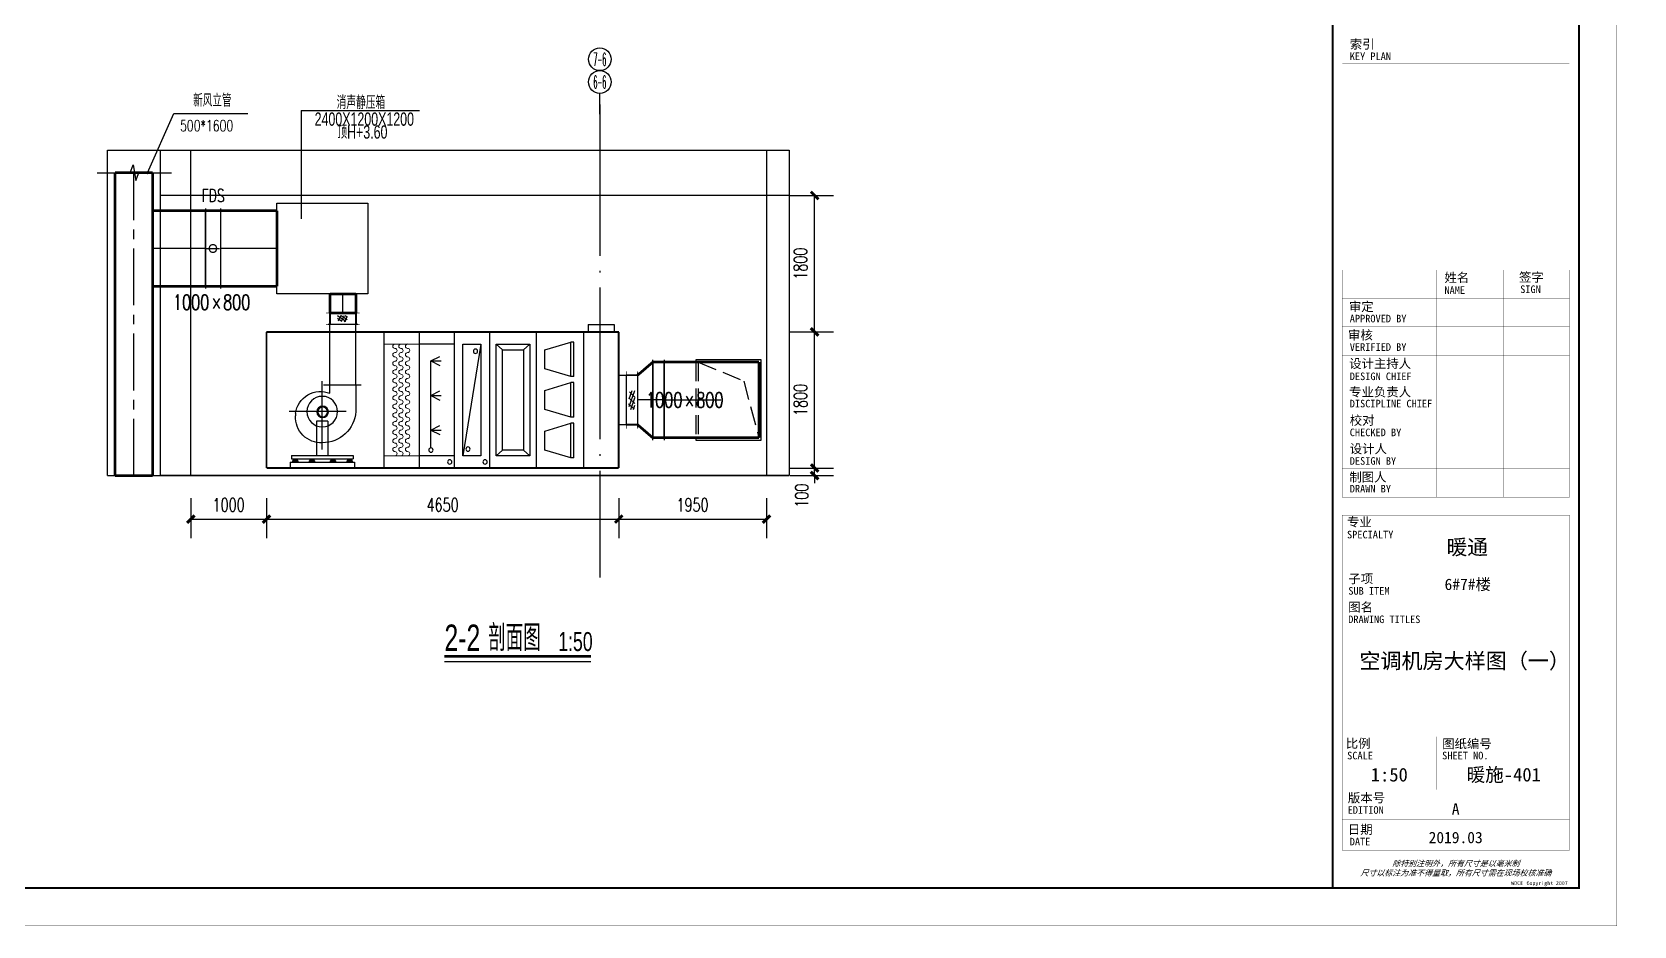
# Model space of a CAD drawing. Extents: x -778003 to -147913, y -2164908 to -814216.
# Drawn here: x -462997 to -441848, y -1303339 to -1291531 of the extents above; entities that cross this region are included whole.
import ezdxf
from ezdxf.enums import TextEntityAlignment as Align

# ---------------------------------------------------------------- set-up
doc = ezdxf.new("R2010")
doc.units = 0
doc.header["$LTSCALE"] = 1000
doc.header["$MEASUREMENT"] = 0
for name, pattern in [('CENTER2', [1.125, 0.75, -0.125, 0.125, -0.125]), ('DASH', [0.35, 0.25, -0.1]), ('结构柱网$0$DOTE', [2.42, 2, -0.2, 0.02, -0.2])]:
    doc.linetypes.add(name, pattern=pattern)
doc.layers.get('0').update_dxf_attribs({"linetype": 'CONTINUOUS'})
for name, color, linetype in [('00-风量计算', 6, 'CONTINUOUS'), ('ACS_空调机组', 2, 'CONTINUOUS'), ('DIM_SYMB', 3, 'CONTINUOUS'), ('DUCT-新风中心线', 5, 'CENTER2'), ('DUCT-新风标注', 3, 'CONTINUOUS'), ('DUCT-新风法兰', 2, 'CONTINUOUS'), ('DUCT-新风管', 3, 'CONTINUOUS'), ('DUCT-新风管端线', 2, 'CONTINUOUS'), ('DUCT-新风阀门', 7, 'CONTINUOUS'), ('EQ-空气机组', 7, 'CONTINUOUS'), ('H-公共文字', 7, 'CONTINUOUS'), ('Hvac-Hide', 8, 'DASH'), ('TH_DIM', 3, 'CONTINUOUS'), ('字', 7, 'CONTINUOUS'), ('结构柱网$0$S-ANNO-DOTE', 230, '结构柱网$0$DOTE'), ('结构柱网$0$建-轴网-尺寸', 86, 'CONTINUOUS'), ('静压箱', 7, 'CONTINUOUS')]:
    doc.layers.add(name, color=color, linetype=linetype)
for name, color, linetype, lineweight in [('ACS_KT_FM', 3, 'CONTINUOUS', 15), ('ACS_SFG_FM', 7, 'CONTINUOUS', 15), ('Dim', 3, 'CONTINUOUS', 20), ('H-DUCT-送风管', 4, 'CONTINUOUS', 25)]:
    doc.layers.add(name, color=color, linetype=linetype, lineweight=lineweight)
doc.styles.add('$0$华文细黑', font='STXIHEI.TTF', dxfattribs={"height": 10})
doc.styles.add('_TCH_DIM', font='SIMPLEX', dxfattribs={"bigfont": 'GBCBIG'})
doc.styles.add('_TCH_DIM_T3', font='SIMPLEX', dxfattribs={"width": 0.705882, "bigfont": 'GBCBIG'})
doc.styles.add('HZF', font='ROS', dxfattribs={"width": 0.8, "bigfont": 'JD'})
doc.styles.add('JD', font='ROMANS2.shx', dxfattribs={"width": 0.7, "bigfont": 'HZDF2.shx'})
doc.styles.get("Standard").update_dxf_attribs({"font": 'ros.shx', "width": 0.75, "bigfont": 'jd.shx'})
doc.styles.add('华文细黑', font='STXIHEI.TTF', dxfattribs={"height": 10})
doc.styles.add('结构柱网$0$_TCH_AXIS', font='COMPLEX', dxfattribs={"bigfont": 'GBCBIG'})
doc.dimstyles.new('_TCH_ARCH&&100', dxfattribs={"dimtxt": 297.5, "dimasz": 100, "dimexe": 250, "dimexo": 300, "dimgap": 126.25, "dimtad": 1, "dimdec": 0, "dimzin": 0, "dimdsep": 46, "dimtxsty": '_TCH_DIM_T3', "dimblk": 'ARCHTICK', "dimcen": 0.09, "dimclrt": 7, "dimazin": 2, "dimtfac": 1, "dimtdec": 0, "dimtix": 1, "dimtmove": 2, "dimatfit": 3, "dimfxl": 0, "dimtolj": 1, "dimtzin": 0, "dimarcsym": 0})
doc.dimstyles.new('ISO-25', dxfattribs={"dimscale": 36, "dimtxt": 2.5, "dimasz": 2.5, "dimexe": 1.25, "dimexo": 0.625, "dimtad": 1, "dimtxsty": 'Standard', "dimcen": 2.5, "dimadec": 0, "dimazin": 0, "dimtfac": 1, "dimtmove": 0, "dimatfit": 3, "dimfxl": 0, "dimarcsym": 0})

# ---------------------------------------------------------------- blocks, each defined once
blk = doc.blocks.new('*D60')
at = {"layer": 'Dim', "color": 0, "lineweight": -2}
for p, q in [((2973, -2840), (2883, -2840)), ((3063, -2840), (3103, -2840)), ((3511, -2840), (3193, -2840))]:
    blk.add_line(p, q, dxfattribs=at)
at = {"layer": 'Dim', "color": 0}
for points in [[(2973, -2825), (2973, -2855), (3063, -2840)], [(3193, -2825), (3193, -2855), (3103, -2840)]]:
    blk.add_solid(points, dxfattribs=at)
at = {"layer": 'Dim', "color": 0, "insert": (3397, -2772), "char_height": 90, "attachment_point": 5}
blk.add_mtext('DN40', dxfattribs=at)
blk = doc.blocks.new('*D61')
at = {"layer": 'Dim', "color": 0, "lineweight": -2}
for p, q in [((395.5, -242.5), (712, -242.5)), ((667, -927.5), (667, -332.5)), ((395.5, -1017.5), (712, -1017.5))]:
    blk.add_line(p, q, dxfattribs=at)
at = {"layer": 'Dim', "color": 0}
for points in [[(652, -332.5), (682, -332.5), (667, -242.5)], [(652, -927.5), (682, -927.5), (667, -1017.5)]]:
    blk.add_solid(points, dxfattribs=at)
at = {"layer": 'Dim', "color": 0, "insert": (599.5, -630), "char_height": 90, "attachment_point": 5, "rotation": 90}
blk.add_mtext('775', dxfattribs=at)
blk = doc.blocks.new('jrg')
at = {"color": 8}
for centre, radius, start, end in [((-1.87, 0), 0.375, 0, 180), ((-1.12, 0), 0.375, 180, 0), ((-0.37, 0), 0.375, 0, 180), ((0.39, 0.02), 0.393, 182.6822, 357.3178), ((1.16, 0), 0.375, 0, 180), ((1.92, 0.01), 0.38, 180.8965, 359.1035)]:
    blk.add_arc(centre, radius, start, end, dxfattribs=at)
blk = doc.blocks.new('A$C0182118F')
at = {"layer": 'ACS_KT_FM', "color": 8}
for p, q in [((-2015, -160), (-1550, -160)), ((-2015, -1638), (-1550, -1638))]:
    blk.add_line(p, q, dxfattribs=at)
for centre, start, end in [((-1862, -132), 253.9066, 270), ((-1862, -189), 270, 90), ((-1775, -133), 253.9066, 270), ((-1775, -190), 270, 90), ((-1695, -133), 253.9066, 270), ((-1695, -190), 270, 90), ((-1862, -245), 90, 270), ((-1775, -246), 90, 270), ((-1695, -246), 90, 270)]:
    blk.add_arc(centre, 28.1, start, end, dxfattribs=at)
at = {"layer": 'ACS_SFG_FM', "color": 8}
for p, q in [((-1224, 0), (-780, 0)), ((-1224, -703), (-838, -703)), ((-1224, -703), (-780, -703))]:
    blk.add_line(p, q, dxfattribs=at)
at = {"layer": 'ACS_空调机组', "color": 2}
for p, q in [((-4650, 0), (0, 0)), ((-4591, 100), (-4591, 0)), ((-4248, 100), (-4591, 100)), ((-4248, 100), (-4248, 0)), ((-4185, 0), (-4185, -1798)), ((-3565, -1798), (-3565, 0)), ((-2945, 0), (-2945, -1798)), ((-2945, 0), (-2945, -1798)), ((-2480, -1798), (-2480, 0)), ((-2015, 0), (-2015, -1798)), ((-1550, 0), (-1550, -1798)), ((-1181, 0), (-1181, 100)), ((-1181, 100), (-837, 100)), ((-837, 0), (-837, 100)), ((-4650, -572), (-4750, -572)), ((-4750, -572), (-4750, -1226)), ((-4650, -1226), (-4650, -572)), ((-4750, -1226), (-4650, -1226))]:
    blk.add_line(p, q, dxfattribs=at)
at = {"layer": 'ACS_空调机组', "color": 8}
for p, q in [((-1181, -703), (-1181, 0)), ((-838, -703), (-838, 0)), ((-4058, -134), (-4018, -134)), ((-4058, -591), (-4058, -134)), ((-3675, -235), (-4018, -134)), ((-4018, -591), (-4018, -134)), ((-3393, -237), (-3477, -160)), ((-3033, -160), (-3477, -160)), ((-3477, -160), (-3477, -1638)), ((-3117, -237), (-3033, -160)), ((-3033, -1638), (-3033, -160)), ((-2831, -160), (-2594, -1638)), ((-2831, -160), (-2831, -1638)), ((-2594, -160), (-2831, -160)), ((-2594, -1638), (-2594, -160)), ((-2480, -160), (-2015, -160)), ((-3675, -489), (-3675, -235)), ((-3117, -237), (-3393, -237)), ((-3393, -237), (-3393, -1561)), ((-3117, -1561), (-3117, -237)), ((-2171, -384), (-2306, -384)), ((-2171, -384), (-2288, -323)), ((-2171, -384), (-2288, -444)), ((-2171, -1532), (-2171, -384)), ((-4058, -591), (-4018, -591)), ((-4018, -591), (-3675, -489)), ((-4058, -1128), (-4058, -670)), ((-4058, -670), (-4018, -670)), ((-4018, -1128), (-4018, -670)), ((-3675, -772), (-4018, -670)), ((-3675, -1026), (-3675, -772)), ((-2171, -840), (-2306, -840)), ((-2171, -840), (-2288, -779)), ((-2171, -840), (-2288, -901)), ((-1251, -703), (-753, -703)), ((-1181, -703), (-1181, -1053)), ((-837, -811), (-837, -703)), ((-737, -1552), (-737, -652)), ((-4018, -1128), (-3675, -1026)), ((-1052, -1053), (-297, -1053)), ((-4058, -1128), (-4018, -1128)), ((-4058, -1207), (-4018, -1207)), ((-4058, -1664), (-4058, -1207)), ((-3675, -1309), (-4018, -1207)), ((-4018, -1664), (-4018, -1207)), ((-2171, -1297), (-2288, -1236)), ((-810, -1180), (-810, -1631)), ((-810, -1180), (-658, -1180)), ((-658, -1180), (-658, -1631)), ((-383, -1075), (-383, -1108)), ((-3675, -1563), (-3675, -1309)), ((-2171, -1297), (-2306, -1297)), ((-2171, -1297), (-2288, -1357)), ((-4058, -1664), (-4018, -1664)), ((-4018, -1664), (-3675, -1563)), ((-3477, -1638), (-3393, -1561)), ((-3477, -1638), (-3033, -1638)), ((-3393, -1561), (-3117, -1561)), ((-3033, -1638), (-3117, -1561)), ((-2831, -1638), (-2594, -1638)), ((-2480, -1638), (-2015, -1638)), ((-1144, -1631), (-1144, -1675)), ((-330, -1631), (-1144, -1631)), ((-330, -1675), (-1144, -1675)), ((-1119, -1690), (-1094, -1690)), ((-1073, -1690), (-1099, -1690)), ((-1097, -1730), (-1097, -1670)), ((-898, -1690), (-873, -1690)), ((-852, -1690), (-878, -1690)), ((-876, -1730), (-876, -1670)), ((-622, -1690), (-596, -1690)), ((-576, -1690), (-601, -1690)), ((-599, -1730), (-599, -1670)), ((-401, -1690), (-375, -1690)), ((-354, -1690), (-380, -1690)), ((-378, -1730), (-378, -1670)), ((-330, -1631), (-330, -1675)), ((-1163, -1722), (-1163, -1798)), ((-311, -1722), (-1163, -1722)), ((-1163, -1798), (-311, -1798)), ((-1131, -1708), (-1095, -1708)), ((-1061, -1708), (-1098, -1708)), ((-910, -1708), (-874, -1708)), ((-840, -1708), (-877, -1708)), ((-634, -1708), (-597, -1708)), ((-564, -1708), (-600, -1708)), ((-413, -1708), (-376, -1708)), ((-342, -1708), (-379, -1708)), ((-311, -1722), (-311, -1798))]:
    blk.add_line(p, q, dxfattribs=at)
at = {"layer": 'ACS_空调机组', "color": 2, "const_width": 25}
for points in [[(0, 0), (-4650, 0)], [(-4650, 0), (-4650, -1798)], [(0, -1798), (0, 0)], [(-4650, -1798), (0, -1798)]]:
    blk.add_lwpolyline(points, dxfattribs=at)
at = {"layer": 'ACS_空调机组', "color": 8}
for points in [[(-1119, -1675), (-1119, -1690), (-1131, -1708), (-1131, -1722)], [(-1073, -1675), (-1073, -1690), (-1061, -1708), (-1061, -1722)], [(-898, -1675), (-898, -1690), (-910, -1708), (-910, -1722)], [(-852, -1675), (-852, -1690), (-840, -1708), (-840, -1722)], [(-622, -1675), (-622, -1690), (-634, -1708), (-634, -1722)], [(-576, -1675), (-576, -1690), (-564, -1708), (-564, -1722)], [(-401, -1675), (-401, -1690), (-413, -1708), (-413, -1722)], [(-354, -1675), (-354, -1690), (-342, -1708), (-342, -1722)]]:
    blk.add_lwpolyline(points, dxfattribs=at)
for centre, radius in [((-2759, -256), 28.4), ((-736, -1053), 202), ((-741, -1056), 76.3), ((-741, -1056), 64.4), ((-2885, -1718), 28.4), ((-2660, -1547), 28.4), ((-2420, -1718), 28.4), ((-2171, -1561), 28.4)]:
    blk.add_circle(centre, radius, dxfattribs=at)
for centre, radius, start, end in [((-713, -1120), 333, 7.7643, 111.8456), ((-735, -1018), 447, 184.4351, 269.7278), ((-721, -1127), 338, 267.2168, 3.3402)]:
    blk.add_arc(centre, radius, start, end, dxfattribs=at)
at = {"layer": 'ACS_KT_FM', "color": 8, "xscale": 75, "yscale": 75, "zscale": 75, "rotation": 90}
for p in [(-1862, -445), (-1775, -446), (-1695, -446), (-1862, -786), (-1775, -787), (-1695, -787), (-1862, -1127), (-1775, -1128), (-1695, -1128), (-1862, -1468), (-1775, -1469), (-1695, -1469)]:
    blk.add_blockref('jrg', p, dxfattribs=at)
blk = doc.blocks.new('_ArchTick')
at = {"color": 0, "linetype": 'ByBlock', "const_width": 0.4}
blk.add_lwpolyline([(-0.5, -0.5), (0.5, 0.5)], dxfattribs=at)
blk = doc.blocks.new('*D80')
at = {"layer": 'TH_DIM', "color": 0, "lineweight": -2}
for p, q in [((-452989, -1293690), (-452415, -1293690)), ((-452665, -1295492), (-452665, -1293690)), ((-452989, -1295492), (-452415, -1295492))]:
    blk.add_line(p, q, dxfattribs=at)
at = {"layer": 'TH_DIM', "color": 0, "lineweight": -2, "xscale": 100, "yscale": 100, "zscale": 100}
for p, rotation in [((-452665, -1293690), 90), ((-452665, -1295492), 270)]:
    blk.add_blockref('_ArchTick', p, dxfattribs=dict(at, rotation=rotation))
at = {"layer": 'TH_DIM', "color": 7, "insert": (-452852, -1294591), "char_height": 175, "attachment_point": 5, "rotation": 90, "style": '_TCH_DIM_T3'}
blk.add_mtext('\\A1;1800', dxfattribs=at)
blk = doc.blocks.new('*D81')
at = {"layer": 'TH_DIM', "color": 0, "lineweight": -2}
for p, q in [((-452989, -1295492), (-452415, -1295492)), ((-452665, -1297290), (-452665, -1295492)), ((-452989, -1297290), (-452415, -1297290))]:
    blk.add_line(p, q, dxfattribs=at)
at = {"layer": 'TH_DIM', "color": 0, "lineweight": -2, "xscale": 100, "yscale": 100, "zscale": 100}
for p, rotation in [((-452665, -1295492), 90), ((-452665, -1297290), 270)]:
    blk.add_blockref('_ArchTick', p, dxfattribs=dict(at, rotation=rotation))
at = {"layer": 'TH_DIM', "color": 7, "insert": (-452852, -1296391), "char_height": 175, "attachment_point": 5, "rotation": 90, "style": '_TCH_DIM_T3'}
blk.add_mtext('\\A1;1800', dxfattribs=at)
blk = doc.blocks.new('*D82')
at = {"layer": 'TH_DIM', "color": 0, "lineweight": -2}
for p, q in [((-452665, -1297290), (-452665, -1297190)), ((-452989, -1297290), (-452415, -1297290)), ((-452989, -1297390), (-452415, -1297390)), ((-452665, -1297390), (-452665, -1297290)), ((-452665, -1297390), (-452665, -1297490))]:
    blk.add_line(p, q, dxfattribs=at)
at = {"layer": 'TH_DIM', "color": 0, "lineweight": -2, "xscale": 100, "yscale": 100, "zscale": 100}
for p, rotation in [((-452665, -1297290), 270), ((-452665, -1297390), 90)]:
    blk.add_blockref('_ArchTick', p, dxfattribs=dict(at, rotation=rotation))
at = {"layer": 'TH_DIM', "color": 7, "insert": (-452836, -1297655), "char_height": 175, "attachment_point": 5, "rotation": 90, "style": '_TCH_DIM_T3'}
blk.add_mtext('\\A1;100', dxfattribs=at)
blk = doc.blocks.new('*D83')
at = {"layer": 'TH_DIM', "color": 0, "lineweight": -2}
for p, q in [((-460901, -1297690), (-460901, -1298215)), ((-459902, -1297690), (-459902, -1298215)), ((-460901, -1297965), (-459902, -1297965))]:
    blk.add_line(p, q, dxfattribs=at)
at = {"layer": 'TH_DIM', "color": 0, "lineweight": -2, "xscale": 100, "yscale": 100, "zscale": 100, "rotation": 180}
blk.add_blockref('_ArchTick', (-460901, -1297965), dxfattribs=at)
at = {"layer": 'TH_DIM', "color": 0, "lineweight": -2, "xscale": 100, "yscale": 100, "zscale": 100}
blk.add_blockref('_ArchTick', (-459902, -1297965), dxfattribs=at)
at = {"layer": 'TH_DIM', "color": 7, "insert": (-460402, -1297777), "char_height": 175, "attachment_point": 5, "style": '_TCH_DIM_T3'}
blk.add_mtext('\\A1;1000', dxfattribs=at)
blk = doc.blocks.new('*D84')
at = {"layer": 'TH_DIM', "color": 0, "lineweight": -2}
for p, q in [((-459902, -1297690), (-459902, -1298215)), ((-455252, -1297690), (-455252, -1298215)), ((-459902, -1297965), (-455252, -1297965))]:
    blk.add_line(p, q, dxfattribs=at)
at = {"layer": 'TH_DIM', "color": 0, "lineweight": -2, "xscale": 100, "yscale": 100, "zscale": 100, "rotation": 180}
blk.add_blockref('_ArchTick', (-459902, -1297965), dxfattribs=at)
at = {"layer": 'TH_DIM', "color": 0, "lineweight": -2, "xscale": 100, "yscale": 100, "zscale": 100}
blk.add_blockref('_ArchTick', (-455252, -1297965), dxfattribs=at)
at = {"layer": 'TH_DIM', "color": 7, "insert": (-457577, -1297777), "char_height": 175, "attachment_point": 5, "style": '_TCH_DIM_T3'}
blk.add_mtext('\\A1;4650', dxfattribs=at)
blk = doc.blocks.new('*D85')
at = {"layer": 'TH_DIM', "color": 0, "lineweight": -2}
for p, q in [((-455252, -1297690), (-455252, -1298215)), ((-453301, -1297690), (-453301, -1298215)), ((-455252, -1297965), (-453301, -1297965))]:
    blk.add_line(p, q, dxfattribs=at)
at = {"layer": 'TH_DIM', "color": 0, "lineweight": -2, "xscale": 100, "yscale": 100, "zscale": 100, "rotation": 180}
blk.add_blockref('_ArchTick', (-455252, -1297965), dxfattribs=at)
at = {"layer": 'TH_DIM', "color": 0, "lineweight": -2, "xscale": 100, "yscale": 100, "zscale": 100}
blk.add_blockref('_ArchTick', (-453301, -1297965), dxfattribs=at)
at = {"layer": 'TH_DIM', "color": 7, "insert": (-454277, -1297777), "char_height": 175, "attachment_point": 5, "style": '_TCH_DIM_T3'}
blk.add_mtext('\\A1;1950', dxfattribs=at)
blk = doc.blocks.new('结构柱网$0$_AXISO')
blk.add_circle((0, 0), 0.5)
blk = doc.blocks.new('WDCE Copyright200X')
at = {"const_width": 0.016}
blk.add_lwpolyline([(-10.6, 1.26, 1), (-11.4, 1.26, 1)], format="xyb", close=True, dxfattribs=at)
at = {"style": '华文细黑'}
for s, p in [('WDCE ', (-11.46, 0.5)), ('     Copyright ', (-3.51, 0.5))]:
    blk.add_text(s, height=1, dxfattribs=at).set_placement(p, align=Align.BOTTOM_RIGHT)
blk.add_text('c', height=0.6, dxfattribs=at).set_placement((-11.04, 1.35), align=Align.MIDDLE_CENTER)
blk.add_attdef('200X', text='', height=1, dxfattribs=at).set_placement((-0.45, 0.5), align=Align.BOTTOM_RIGHT)
blk = doc.blocks.new('A1')
for points, const_width in [([(-584266, -1025182), (-500166, -1025182), (-500166, -965782), (-584266, -965782)], 5), ([(-507666, -966782), (-581766, -966782), (-581766, -1024182), (-507666, -1024182)], 50), ([(-507666, -1024182), (-501166, -1024182), (-501166, -974132), (-507666, -974132)], 50)]:
    blk.add_lwpolyline(points, close=True, dxfattribs=dict(const_width=const_width))
at = {"const_width": 5}
for points in [[(-507416, -1002408), (-501416, -1002408)], [(-507416, -1013856), (-501416, -1013856), (-501416, -1007856), (-507416, -1007856), (-507416, -1013856)], [(-504916, -1007856), (-504916, -1013856)], [(-503166, -1007856), (-503166, -1013856)], [(-507416, -1008606), (-501416, -1008606)], [(-507416, -1009356), (-501416, -1009356)], [(-507416, -1010106), (-501416, -1010106)], [(-507416, -1010856), (-501416, -1010856)], [(-507416, -1011606), (-501416, -1011606)], [(-507416, -1012356), (-501416, -1012356)], [(-507416, -1013106), (-501416, -1013106)], [(-507416, -1014332), (-501416, -1014332), (-501416, -1023182), (-507416, -1023182), (-507416, -1014332)], [(-507416, -1015832), (-501416, -1015832)], [(-507416, -1016582), (-501416, -1016582)], [(-507416, -1020182), (-501416, -1020182)], [(-504916, -1020182), (-504916, -1021582)], [(-507416, -1021582), (-501416, -1021582)], [(-507416, -1022382), (-501416, -1022382)]]:
    blk.add_lwpolyline(points, dxfattribs=at)
at = {"xscale": 100, "yscale": 100, "zscale": 100}
blk.add_blockref('WDCE Copyright200X', (-501416, -1024182), dxfattribs=at).add_auto_attribs({'200X': '2007'})
at = {"style": '华文细黑'}
for s, height, p in [('索引', 240, (-507216, -1001768)), ('KEY PLAN', 200, (-507216, -1002108)), ('姓名', 240, (-504717, -1007934)), ('签字', 240, (-502747, -1007925)), ('NAME', 200, (-504716, -1008286)), ('SIGN', 200, (-502716, -1008262)), ('审定', 240, (-507239, -1008701)), ('APPROVED BY', 200, (-507216, -1009038)), ('审核', 240, (-507262, -1009452)), ('VERIFIED BY', 200, (-507216, -1009790)), ('设计主持人', 240, (-507234, -1010206)), ('专业负责人', 240, (-507233, -1010956)), ('DESIGN CHIEF', 200, (-507216, -1010563)), ('DISCIPLINE CHIEF', 200, (-507216, -1011283)), ('校对', 240, (-507216, -1011706)), ('CHECKED BY', 200, (-507216, -1012045)), ('设计人', 240, (-507216, -1012456)), ('DESIGN BY', 200, (-507216, -1012799)), ('制图人', 240, (-507227, -1013206)), ('DRAWN BY', 200, (-507216, -1013532)), ('专业', 240, (-507289, -1014389)), ('SPECIALTY', 200, (-507289, -1014744)), ('子项', 240, (-507254, -1015890)), ('SUB ITEM', 200, (-507254, -1016232)), ('图名', 240, (-507257, -1016641)), ('DRAWING TITLES', 200, (-507257, -1016982)), ('比例', 240, (-507322, -1020240)), ('图纸编号', 240, (-504777, -1020249)), ('SCALE', 200, (-507285, -1020582)), ('SHEET NO.', 200, (-504777, -1020582)), ('版本号', 240, (-507267, -1021679)), ('EDITION', 200, (-507272, -1022021)), ('日期', 240, (-507267, -1022514)), ('DATE', 200, (-507216, -1022855))]:
    blk.add_text(s, height=height, dxfattribs=at).set_placement(p, align=Align.TOP_LEFT)
at = {"color": 4, "style": '华文细黑'}
for s, p in [('A', (-504420, -1022241)), ('2019.03', (-504420, -1022997))]:
    blk.add_text(s, height=300, dxfattribs=at).set_placement(p, align=Align.CENTER)
at = {"style": '华文细黑', "oblique": 20}
for s, p in [('除特别注明外，所有尺寸是以毫米制', (-504416, -1023532)), ('尺寸以标注为准不得量取，所有尺寸需在现场校核准确', (-504416, -1023782))]:
    blk.add_text(s, height=150, dxfattribs=at).set_placement(p, align=Align.MIDDLE_CENTER)
blk = doc.blocks.new('A$C393802E7')
at = {"layer": 'Dim'}
dim = blk.add_linear_dim(base=(667, -242.5), p1=(373, -1017.5), p2=(373, -242.5), angle=90, dimstyle='ISO-25', dxfattribs=at)
dim.commit()
dim.dimension.update_dxf_attribs({"geometry": '*D61', "text_midpoint": (599.5, -630)})
dim = blk.add_diameter_dim_2p(p1=(3063, -2840), p2=(3103, -2840), text='DN40', dimstyle='ISO-25', dxfattribs=at)
dim.commit()
dim.dimension.update_dxf_attribs({"geometry": '*D60', "text_midpoint": (3397.107, -2772.5)})

msp = doc.modelspace()

# ---------------------------------------------------------------- linework, layer by layer
msp.add_lwpolyline([(-482875.2, -1274138.1), (-442575.2, -1274138.1), (-442575.2, -1302838.1), (-482875.2, -1302838.1)], close=True)
at = {"layer": '00-风量计算', "color": 4}
for p, q in [((-462001.4, -1297390.2), (-462001.4, -1293090.2)), ((-462001.4, -1293090.2), (-453001.4, -1293090.2)), ((-462001.4, -1297390.2), (-453001.4, -1297390.2))]:
    msp.add_line(p, q, dxfattribs=at)
for points in [[(-461301.4, -1293090.2), (-453001.4, -1293090.2), (-453001.4, -1293690.2), (-461301.4, -1293690.2)], [(-461301.4, -1293090.2), (-453001.4, -1293090.2), (-453001.4, -1297390.2), (-461301.4, -1297390.2)], [(-460901.4, -1293090.2), (-453301.4, -1293090.2), (-453301.4, -1297390.2), (-460901.4, -1297390.2)]]:
    msp.add_lwpolyline(points, close=True, dxfattribs=at)
at = {"layer": 'DIM_SYMB', "const_width": 35}
msp.add_lwpolyline([(-457552.5, -1299777.5), (-455619.6, -1299777.5)], dxfattribs=at)
at = {"layer": 'DIM_SYMB'}
msp.add_lwpolyline([(-457552.5, -1299847.5), (-455619.6, -1299847.5)], dxfattribs=at)
at = {"layer": 'DUCT-新风中心线'}
for p, q in [((-461652.7, -1297390.2), (-461652.7, -1293388.9)), ((-460709.1, -1294390.2), (-461402.7, -1294390.2)), ((-459764.7, -1294390.2), (-460508.7, -1294390.2)), ((-458892.5, -1295242.3), (-458892.5, -1294990.7)), ((-454801.6, -1296391.2), (-455001.6, -1296391.2)), ((-454651.6, -1296391.2), (-454801.4, -1296391.2)), ((-454651.4, -1296391.2), (-453801.4, -1296391.2))]:
    msp.add_line(p, q, dxfattribs=at)
at = {"layer": 'DUCT-新风标注'}
for q in [(-457883.5, -1292568.5), (-459443.5, -1293999)]:
    msp.add_line((-459443.5, -1292568.5), q, dxfattribs=at)
at = {"layer": 'DUCT-新风法兰'}
for p, q in [((-460709, -1293860.2), (-460709, -1294920.2)), ((-460508.8, -1293860.2), (-460508.8, -1294920.2)), ((-454801.5, -1296921.2), (-454801.5, -1295861.2)), ((-454651.5, -1295861.2), (-454651.5, -1296921.2)), ((-453371.4, -1295861.2), (-454231.4, -1295861.2)), ((-454231.4, -1295861.2), (-454231.4, -1295891.2)), ((-453371.4, -1296921.2), (-453371.4, -1295861.2)), ((-455001.7, -1296033.7), (-455001.7, -1296748.7)), ((-454231.4, -1296891.2), (-454231.4, -1296921.2)), ((-454231.4, -1296921.2), (-453371.4, -1296921.2))]:
    msp.add_line(p, q, dxfattribs=at)
at = {"layer": 'DUCT-新风法兰', "const_width": 7.5}
for points in [[(-459114.7, -1295242.1), (-458670.7, -1295241.9)], [(-459114.7, -1295392.3), (-458670.7, -1295392.1)], [(-455151.9, -1296013.9), (-455151.9, -1296768.5)], [(-455001.7, -1296013.9), (-455001.7, -1296768.5)]]:
    msp.add_lwpolyline(points, dxfattribs=at)
at = {"layer": 'DUCT-新风管'}
for points, const_width in [([(-461402.7, -1293388.9), (-461902.7, -1293388.9)], 35), ([(-461902.7, -1293388.9), (-461902.7, -1297390.2)], 35), ([(-461402.7, -1297390.2), (-461402.7, -1293388.9)], 35), ([(-460709.1, -1293890.2), (-461402.7, -1293890.2)], 35), ([(-461402.7, -1293890.2), (-461402.7, -1294890.2)], 35), ([(-460708.9, -1293890.2), (-460508.9, -1293890.2)], 35), ([(-459764.7, -1293890.2), (-460508.7, -1293890.2)], 35), ([(-459764.7, -1294890.2), (-459764.7, -1293890.2)], 35), ([(-461402.7, -1294890.2), (-460709.1, -1294890.2)], 35), ([(-460508.9, -1294890.2), (-460708.9, -1294890.2)], 35), ([(-460508.7, -1294890.2), (-459764.7, -1294890.2)], 35), ([(-458721, -1294990.7), (-459064, -1294990.7)], 35), ([(-459064, -1294990.7), (-459064, -1295242.3)], 35), ([(-458721, -1295242.3), (-458721, -1294990.7)], 35), ([(-459064, -1295242.3), (-458721, -1295242.3)], 35), ([(-459064.7, -1295392.2), (-459064.7, -1295242.2)], 25), ([(-458720.7, -1295242), (-458720.7, -1295392)], 25), ([(-454801.6, -1295891.2), (-455001.6, -1296063.7)], 35), ([(-454651.6, -1295891.2), (-454801.4, -1295891.2)], 35), ([(-454651.4, -1295891.2), (-453401.4, -1295891.2)], 35), ([(-453401.4, -1295891.2), (-453401.4, -1296891.2)], 35), ([(-455151.8, -1296063.9), (-455001.8, -1296063.9)], 25), ([(-455001.8, -1296718.5), (-455151.8, -1296718.5)], 25), ([(-454801.6, -1296891.2), (-455001.6, -1296718.7)], 35), ([(-454801.4, -1296891.2), (-454651.6, -1296891.2)], 35), ([(-454651.4, -1296891.2), (-453401.4, -1296891.2)], 35), ([(-461902.7, -1297390.2), (-461402.7, -1297390.2)], 35)]:
    msp.add_lwpolyline(points, dxfattribs=dict(at, const_width=const_width))
at = {"layer": 'DUCT-新风管端线'}
for p, q in [((-460709.1, -1294890.2), (-460709.1, -1293890.2)), ((-460708.9, -1293890.2), (-460708.9, -1294890.2)), ((-460508.9, -1293890.2), (-460508.9, -1294890.2)), ((-460508.7, -1293890.2), (-460508.7, -1294890.2)), ((-459064.7, -1295242), (-458720.7, -1295241.8)), ((-459064.7, -1295242.2), (-458720.7, -1295242)), ((-459064.7, -1295392.2), (-458720.7, -1295392)), ((-454801.6, -1296891.2), (-454801.6, -1295891.2)), ((-454801.4, -1295891.2), (-454801.4, -1296891.2)), ((-454651.6, -1296891.2), (-454651.6, -1295891.2)), ((-454651.4, -1296891.2), (-454651.4, -1295891.2)), ((-455151.8, -1296063.9), (-455151.8, -1296718.5)), ((-455001.8, -1296063.9), (-455001.8, -1296718.5)), ((-455001.6, -1296063.7), (-455001.6, -1296718.7)), ((-455001.6, -1296063.9), (-455001.6, -1296718.5))]:
    msp.add_line(p, q, dxfattribs=at)
at = {"layer": 'DUCT-新风阀门'}
for p, q in [((-460696.4, -1294390.2), (-460521.4, -1294390.2)), ((-460658.5, -1294384), (-460658.9, -1294390.2)), ((-460658.9, -1294390.2), (-460658.5, -1294396.5)), ((-460657.3, -1294377.8), (-460658.5, -1294384)), ((-460658.5, -1294396.5), (-460657.3, -1294402.7)), ((-460655.4, -1294371.8), (-460657.3, -1294377.8)), ((-460657.3, -1294402.7), (-460655.4, -1294408.6)), ((-460652.7, -1294366.1), (-460655.4, -1294371.8)), ((-460655.4, -1294408.6), (-460652.7, -1294414.3)), ((-460649.4, -1294360.8), (-460652.7, -1294366.1)), ((-460652.7, -1294414.3), (-460649.4, -1294419.6)), ((-460645.4, -1294356), (-460649.4, -1294360.8)), ((-460649.4, -1294419.6), (-460645.4, -1294424.5)), ((-460640.8, -1294351.7), (-460645.4, -1294356)), ((-460645.4, -1294424.5), (-460640.8, -1294428.8)), ((-460635.7, -1294348), (-460640.8, -1294351.7)), ((-460640.8, -1294428.8), (-460635.7, -1294432.4)), ((-460630.2, -1294345), (-460635.7, -1294348)), ((-460635.7, -1294432.4), (-460630.2, -1294435.5)), ((-460624.4, -1294342.7), (-460630.2, -1294345)), ((-460630.2, -1294435.5), (-460624.4, -1294437.8)), ((-460618.3, -1294341.1), (-460624.4, -1294342.7)), ((-460624.4, -1294437.8), (-460618.3, -1294439.3)), ((-460612.1, -1294340.3), (-460618.3, -1294341.1)), ((-460618.3, -1294439.3), (-460612.1, -1294440.1)), ((-460605.8, -1294340.3), (-460612.1, -1294340.3)), ((-460612.1, -1294440.1), (-460605.8, -1294440.1)), ((-460599.5, -1294341.1), (-460605.8, -1294340.3)), ((-460605.8, -1294440.1), (-460599.5, -1294439.3)), ((-460593.5, -1294342.7), (-460599.5, -1294341.1)), ((-460599.5, -1294439.3), (-460593.5, -1294437.8)), ((-460587.6, -1294345), (-460593.5, -1294342.7)), ((-460593.5, -1294437.8), (-460587.6, -1294435.5)), ((-460582.1, -1294348), (-460587.6, -1294345)), ((-460587.6, -1294435.5), (-460582.1, -1294432.4)), ((-460577, -1294351.7), (-460582.1, -1294348)), ((-460582.1, -1294432.4), (-460577, -1294428.8)), ((-460572.5, -1294356), (-460577, -1294351.7)), ((-460577, -1294428.8), (-460572.5, -1294424.5)), ((-460568.5, -1294360.8), (-460572.5, -1294356)), ((-460572.5, -1294424.5), (-460568.5, -1294419.6)), ((-460565.1, -1294366.1), (-460568.5, -1294360.8)), ((-460568.5, -1294419.6), (-460565.1, -1294414.3)), ((-460562.4, -1294371.8), (-460565.1, -1294366.1)), ((-460565.1, -1294414.3), (-460562.4, -1294408.6)), ((-460560.5, -1294377.8), (-460562.4, -1294371.8)), ((-460562.4, -1294408.6), (-460560.5, -1294402.7)), ((-460559.3, -1294384), (-460560.5, -1294377.8)), ((-460560.5, -1294402.7), (-460559.3, -1294396.5)), ((-460558.9, -1294390.2), (-460559.3, -1294384)), ((-460559.3, -1294396.5), (-460558.9, -1294390.2)), ((-458855.6, -1295354.5), (-458965.8, -1295281.1)), ((-458907.6, -1295354.5), (-458965.8, -1295315.7)), ((-458918.8, -1295273.4), (-458956.3, -1295348.4)), ((-458835.8, -1295333.1), (-458916.2, -1295279.5)), ((-458876.7, -1295279.5), (-458914.2, -1295354.5)), ((-458836.8, -1295288.2), (-458874.4, -1295363.2)), ((-458835.8, -1295298.4), (-458864.2, -1295279.5)), ((-455047.9, -1296514.2), (-455122.9, -1296442.1)), ((-455114.2, -1296478.2), (-455040.8, -1296266.2)), ((-455114.2, -1296378.2), (-455075.4, -1296266.2)), ((-455039.2, -1296437.7), (-455114.2, -1296365.5)), ((-455033.1, -1296356.7), (-455108.1, -1296284.6)), ((-455092.7, -1296516.2), (-455039.2, -1296361.7)), ((-455058.1, -1296516.2), (-455039.2, -1296461.7))]:
    msp.add_line(p, q, dxfattribs=at)
at = {"layer": 'H-DUCT-送风管'}
msp.add_line((-458695.7, -1295392.1), (-459089.7, -1295392.3), dxfattribs=at)
at = {"layer": 'H-公共文字'}
for p, q in [((-461473.1, -1293388.9), (-461127, -1292605.8)), ((-461127, -1292605.8), (-460149.4, -1292605.8))]:
    msp.add_line(p, q, dxfattribs=at)
msp.add_lwpolyline([(-462135.3, -1293388.9), (-461700.9, -1293388.9), (-461662.7, -1293283.9), (-461625.7, -1293493.9), (-461588.4, -1293388.9), (-461154.1, -1293388.9)], dxfattribs=at)
at = {"layer": 'H-公共文字', "const_width": 20}
msp.add_lwpolyline([(-461478.1, -1293397.6, 1), (-461468.2, -1293380.2, 1)], format="xyb", close=True, dxfattribs=at)
at = {"layer": 'Hvac-Hide'}
for p, q in [((-454231.4, -1295891.2), (-454231.4, -1296891.2)), ((-454201.4, -1295891.2), (-454201.4, -1296891.2)), ((-453401.4, -1295891.2), (-454201.4, -1295891.2)), ((-454201.4, -1295891.2), (-453601.4, -1296141.2)), ((-453401.4, -1296891.2), (-453401.4, -1295891.2)), ((-453601.4, -1296141.2), (-453401.4, -1296891.2)), ((-454201.4, -1296891.2), (-453401.4, -1296891.2))]:
    msp.add_line(p, q, dxfattribs=at)
at = {"layer": '结构柱网$0$S-ANNO-DOTE'}
msp.add_line((-455501.4, -1292487.2), (-455501.4, -1298734.9), dxfattribs=at)
at = {"layer": '结构柱网$0$建-轴网-尺寸'}
msp.add_line((-455501.4, -1292614.8), (-455501.4, -1292341), dxfattribs=at)
at = {"layer": '静压箱', "lineweight": 30}
msp.add_lwpolyline([(-459764.7, -1293790.5), (-458564.5, -1293790.5), (-458564.5, -1294990.7), (-459764.7, -1294990.7)], close=True, dxfattribs=at)

# ---------------------------------------------------------------- block references
at = {"xscale": 0.5, "yscale": 0.5, "zscale": 0.5}
msp.add_blockref('A1', (-191992, -790747.2), dxfattribs=at)
at = {"layer": '00-风量计算', "xscale": -1}
msp.add_blockref('A$C0182118F', (-459901.7, -1295492.2), dxfattribs=at)
at = {"layer": 'EQ-空气机组', "xscale": -1}
msp.add_blockref('A$C393802E7', (-471666.9, -1294500.1), dxfattribs=at)
at = {"layer": '结构柱网$0$建-轴网-尺寸'}
ref = msp.add_blockref('结构柱网$0$_AXISO', (-455501.4, -1291891), dxfattribs=dict(at, xscale=300, yscale=300, zscale=300))
ref.add_attrib('A', '7-6', dxfattribs={"height": 169.71, "style": '结构柱网$0$_TCH_AXIS', "width": 0.35}).set_placement((-455586.2, -1291975.8), (-455416.5, -1291975.8), align=Align.FIT)
ref = msp.add_blockref('结构柱网$0$_AXISO', (-455501.4, -1292191), dxfattribs=dict(at, xscale=300, yscale=300, zscale=300))
ref.add_attrib('A', '6-6', dxfattribs={"height": 169.71, "style": '结构柱网$0$_TCH_AXIS', "width": 0.35}).set_placement((-455586.2, -1292275.8), (-455416.5, -1292275.8), align=Align.FIT)

# ---------------------------------------------------------------- texts
at = {"layer": 'DIM_SYMB', "color": 7, "style": 'HZF', "width": 0.7}
for s, height, p in [('2-2', 350, (-457552.5, -1299707.5)), ('剖面图', 347.29, (-456975, -1299707.5)), ('1:50', 250, (-456050.9, -1299707.5))]:
    msp.add_text(s, height=height, dxfattribs=at).set_placement(p)
at = {"layer": 'DUCT-新风标注'}
for s, height, style, width, p in [('消声静压箱', 175, 'HZF', 0.7, (-458976.3, -1292548.5, 2350)), ('2400X1200X1200', 175, 'HZF', 0.7, (-459266.3, -1292768.5, 2350)), ('顶H+3.60', 175, 'HZF', 0.7, (-458966.3, -1292939.1, 2350)), ('FDS', 170, '_TCH_DIM', 0.705882, (-460758.1, -1293775.2)), ('1000', 200, 'JD', 0.7, (-461136.9, -1295200.8)), ('×', 198.4, 'JD', 0.7, (-460630.2, -1295200.8)), ('800', 200, 'JD', 0.7, (-460475, -1295200.8)), ('1000', 200, 'JD', 0.7, (-454890.8, -1296491.2)), ('×', 198.4, 'JD', 0.7, (-454384.1, -1296491.2)), ('800', 200, 'JD', 0.7, (-454228.9, -1296491.2))]:
    msp.add_text(s, height=height, dxfattribs=dict(at, style=style, width=width)).set_placement(p)
at = {"layer": 'H-公共文字', "color": 7, "style": '_TCH_DIM'}
msp.add_text('新风立管', height=168.79, dxfattribs=at).set_placement((-460870, -1292518.3))
at = {"layer": 'H-公共文字', "color": 7, "style": '_TCH_DIM', "width": 0.705882}
msp.add_text('500*1600', height=148.75, dxfattribs=at).set_placement((-461043.2, -1292842.1))
at = {"layer": '字'}
for s, height, style, p in [('暖通', 200, '华文细黑', (-444322.1, -1298434.7)), ('6#7#楼', 150, '华文细黑', (-444348.5, -1298901.1)), ('空调机房大样图（一）', 203.88, '$0$华文细黑', (-445473.4, -1299939.1)), ('1:50', 180, '华文细黑', (-445323.2, -1301430.8)), ('暖施-401', 180, '华文细黑', (-444057.6, -1301430.8))]:
    msp.add_text(s, height=height, dxfattribs=dict(at, style=style)).set_placement(p)

# ---------------------------------------------------------------- dimensions: what is measured, and where the dimension line sits
at = {"layer": 'TH_DIM'}
for p1, p2, distance, text, picture, middle in [((-453289.4, -1295492.2), (-453289.4, -1293690.2), -624.6, '1800', '*D80', (-452852.3, -1294591.2)), ((-453289.4, -1297290.2), (-453289.4, -1295492.2), -624.6, '1800', '*D81', (-452852.3, -1296391.2)), ((-460901.4, -1297390.2), (-459901.7, -1297390.2), -574.3, '1000', '*D83', (-460401.5, -1297777.1)), ((-459901.7, -1297390.2), (-455251.7, -1297390.2), -574.3, '4650', '*D84', (-457576.7, -1297777.1)), ((-455251.7, -1297390.2), (-453301.4, -1297390.2), -574.3, '1950', '*D85', (-454276.5, -1297777.1))]:
    dim = msp.add_aligned_dim(p1=p1, p2=p2, distance=distance, text=text, dimstyle='_TCH_ARCH&&100', override={"dimtxt": 175, "dimgap": 100}, dxfattribs=at)
    dim.commit()
    dim.dimension.update_dxf_attribs({"geometry": picture, "text_midpoint": middle})
dim = msp.add_linear_dim(base=(-452664.8, -1297290.2), p1=(-453289.4, -1297390.2), p2=(-453289.4, -1297290.2), angle=90, text='100', dimstyle='_TCH_ARCH&&100', override={"dimtxt": 175, "dimgap": 100}, dxfattribs=at)
dim.commit()
dim.dimension.update_dxf_attribs({"geometry": '*D82', "text_midpoint": (-452836.1, -1297654.5), "dimtype": 129})

doc.saveas('drawing.dxf')
